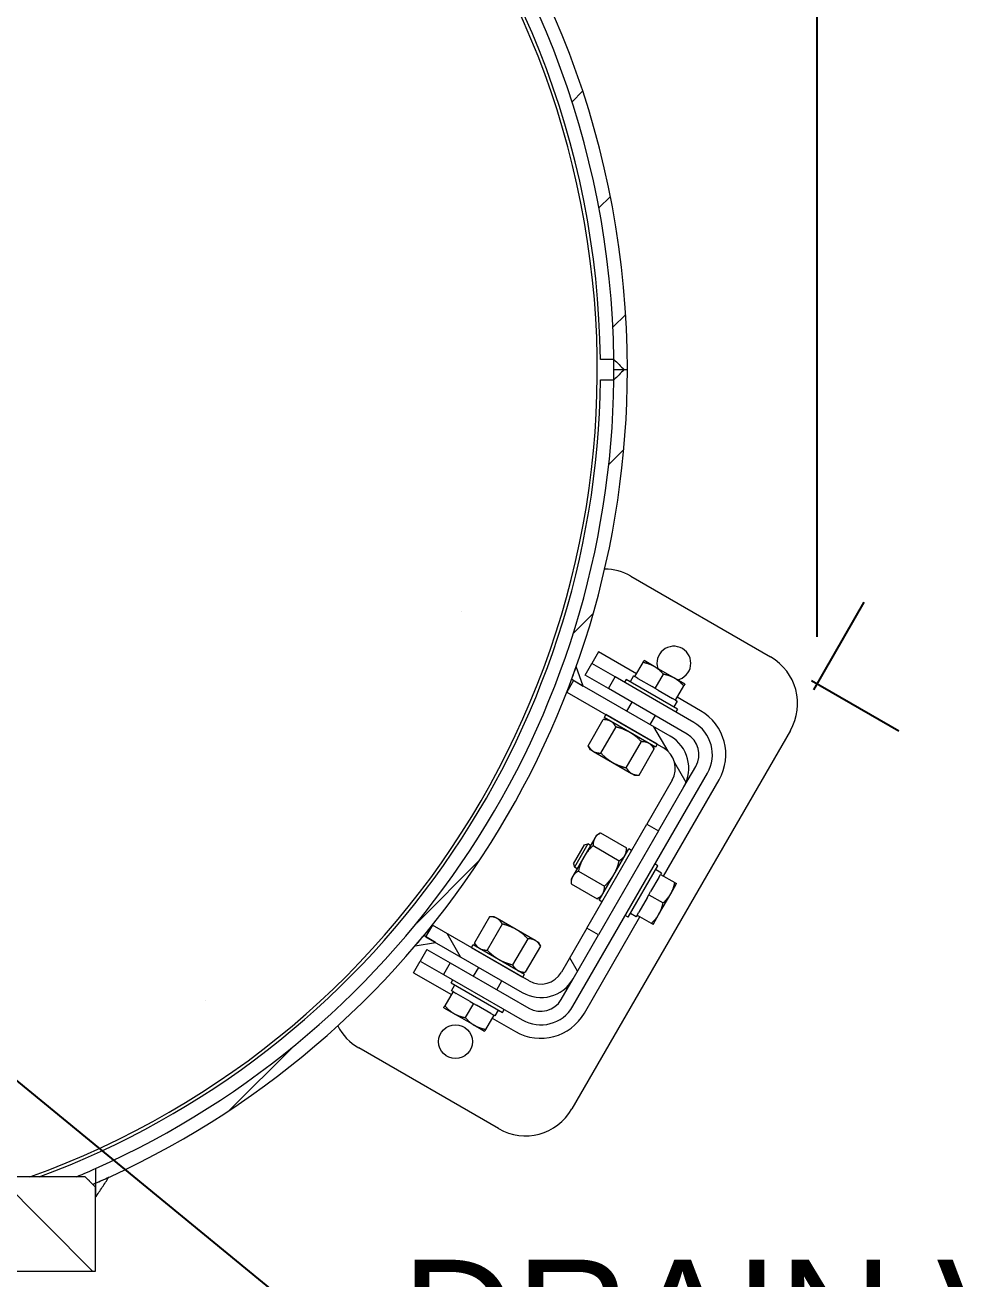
# Model space of a CAD drawing. Header units: inches. Extents: x 17 to 469, y 7 to 301.
# Drawn here: x 224.18 to 241.56, y 190.2 to 213.5 of the extents above; entities that cross this region are included whole.
import ezdxf

# ---------------------------------------------------------------- set-up
doc = ezdxf.new("R2010")
doc.units = ezdxf.units.IN
doc.header["$LTSCALE"] = 14
doc.header["$MEASUREMENT"] = 0
for name, color, linetype, lineweight in [('Dimension (ANSI)', 7, 'Continuous', 25), ('Hatch', 7, 'Continuous', 18), ('Symbol', 7, 'Continuous', 25), ('Visible', 7, 'Continuous', 18)]:
    doc.layers.add(name, color=color, linetype=linetype, lineweight=lineweight)
doc.styles.add('MEMCOR Medium', font='arial.ttf')
doc.styles.add('Standard D-E', font='arial.ttf')
doc.dimstyles.new('Default (ANSI)', dxfattribs={"dimscale": 14, "dimtxt": 0.15, "dimasz": 0.098425, "dimexe": 0.125, "dimexo": 0.0625, "dimgap": 0.031496, "dimtad": 0, "dimtih": 1, "dimtoh": 1, "dimdec": 4, "dimrnd": 1e-08, "dimzin": 3, "dimdsep": 46, "dimlunit": 5, "dimtxsty": 'MEMCOR Medium', "dimcen": 0.09, "dimdle": 0.393701, "dimclrd": 256, "dimclre": 256, "dimclrt": 256, "dimadec": 0, "dimazin": 1, "dimtfac": 0.8, "dimtofl": 0, "dimtmove": 0, "dimatfit": 3, "dimfxl": 1, "dimfrac": 1, "dimtolj": 1, "dimtzin": 4, "dimlwd": -1, "dimlwe": -1, "dimarcsym": 0})
doc.dimstyles.new('Default D-E$7', dxfattribs={"dimscale": 14, "dimtxt": 0.15, "dimasz": 0.098425, "dimexe": 0.125, "dimexo": 0.0625, "dimgap": 0.031496, "dimtad": 0, "dimtih": 1, "dimtoh": 1, "dimrnd": 1e-08, "dimzin": 4, "dimdsep": 46, "dimtxsty": 'Standard D-E', "dimcen": 0.09, "dimdle": 0.393701, "dimclrd": 256, "dimclre": 256, "dimclrt": 256, "dimadec": 0, "dimazin": 1, "dimtfac": 1, "dimtofl": 0, "dimtmove": 0, "dimatfit": 3, "dimfxl": 1, "dimtolj": 1, "dimtzin": 4, "dimlwd": -1, "dimlwe": -1, "dimarcsym": 0})

# ---------------------------------------------------------------- blocks, each defined once
blk = doc.blocks.new('*D30')
at = {"layer": 'Defpoints', "color": 0, "transparency": 16777216}
for p in [(238.908, 241.426), (198.746, 201.433), (238.908, 201.257)]:
    blk.add_point(p, dxfattribs=at)
at = {"layer": 'Dimension (ANSI)', "transparency": 16777216}
for p, q in [((198.746, 202.308), (198.746, 243.176)), ((238.908, 202.132), (238.908, 243.176)), ((200.124, 241.426), (210.428, 241.426)), ((237.53, 241.426), (227.226, 241.426))]:
    blk.add_line(p, q, dxfattribs=at)
for points in [[(200.124, 241.656), (200.124, 241.196), (198.746, 241.426)], [(237.53, 241.656), (237.53, 241.196), (238.908, 241.426)]]:
    blk.add_solid(points, dxfattribs=at)
at = {"layer": 'Dimension (ANSI)', "transparency": 16777216, "char_height": 2.1, "attachment_point": 5, "style": 'MEMCOR Medium'}
for s, insert in [('\\A1; 40{\\H0.8x;\\S3#16;} in', (218.827, 243.601)), ('\\A1;[1020.1 mm]', (218.827, 239.639))]:
    blk.add_mtext(s, dxfattribs=dict(at, insert=insert))

msp = doc.modelspace()

# ---------------------------------------------------------------- hatches: boundary and pattern name
at = {"layer": 'Hatch'}
h = msp.add_hatch(dxfattribs=at)
h.set_pattern_fill('ANSI31', color=256, scale=14, style=0)
edge = h.paths.add_edge_path()
edge.add_spline(control_points=[(235.12731, 207.28591), (235.15939, 207.25481), (235.19133, 207.22357), (235.25503, 207.16072), (235.2868, 207.12912), (235.31842, 207.09737)], knot_values=[-0.6818968, -0.6818968, -0.6818968, -0.6818968, -0.34144291, -0.34144291, 0, 0, 0, 0], degree=3, periodic=0)
edge.add_line((235.31842, 207.09737), (235.37842, 207.09738))
edge.add_ellipse((218.8781, 207.09594), major_axis=(-0.00144, 16.50032), ratio=1, start_angle=270, end_angle=349.533007)
edge.add_ellipse((218.8781, 207.09594), major_axis=(-16.22601, 2.99618), ratio=1, start_angle=270, end_angle=270.86811)
edge.add_ellipse((218.8781, 207.09594), major_axis=(-16.26954, 2.75), ratio=1, start_angle=270, end_angle=289.187766)
edge.add_ellipse((218.8781, 207.09594), major_axis=(-16.26954, -2.75), ratio=1, start_angle=270, end_angle=270.86811)
edge.add_ellipse((218.8781, 207.09594), major_axis=(-16.22601, -2.99618), ratio=1, start_angle=270, end_angle=369.076015)
edge.add_ellipse((218.8781, 207.09594), major_axis=(-15.55022, -5.51823), ratio=1, start_angle=0, end_angle=0.86811)
edge.add_ellipse((218.8781, 207.09594), major_axis=(5.7532, -15.46483), ratio=1, start_angle=270, end_angle=289.187766)
edge.add_ellipse((218.8781, 207.09594), major_axis=(-12.71483, -10.51634), ratio=1, start_angle=0, end_angle=0.86811)
edge.add_ellipse((218.8781, 207.09594), major_axis=(10.70777, -12.55404), ratio=1, start_angle=270, end_angle=294.96984)
edge.add_ellipse((218.8781, 207.09594), major_axis=(15.0065, -6.86043), ratio=1, start_angle=270, end_angle=270.932177)
edge.add_line((212.26272, 191.97981), (212.26272, 192.25311))
edge.add_ellipse((218.8781, 207.09594), major_axis=(-14.84283, 6.61538), ratio=1, start_angle=204.692155, end_angle=450, ccw=False)
h = msp.add_hatch(dxfattribs=at)
h.set_pattern_fill('ANSI31', color=256, scale=14, style=0)
edge = h.paths.add_edge_path()
edge.add_spline(control_points=[(235.31842, 207.0945), (235.2868, 207.06276), (235.25503, 207.03115), (235.19133, 206.9683), (235.15939, 206.93706), (235.12731, 206.90596)], knot_values=[-0.68189673, -0.68189673, -0.68189673, -0.68189673, -0.34045385, -0.34045385, 0, 0, 0, 0], degree=3, periodic=0)
edge.add_ellipse((218.8781, 207.09594), major_axis=(-0.18997, -16.2492), ratio=1, start_angle=24.692155, end_angle=90, ccw=False)
edge.add_line((225.49349, 192.25311), (225.49349, 191.97981))
edge.add_ellipse((218.8781, 207.09594), major_axis=(15.11612, 6.61538), ratio=1, start_angle=270, end_angle=270.932177)
edge.add_ellipse((218.8781, 207.09594), major_axis=(15.0065, 6.86043), ratio=1, start_angle=270, end_angle=294.96984)
edge.add_ellipse((218.8781, 207.09594), major_axis=(10.70777, 12.55404), ratio=1, start_angle=270, end_angle=270.86811)
edge.add_ellipse((218.8781, 207.09594), major_axis=(10.51634, 12.71483), ratio=1, start_angle=270, end_angle=289.187766)
edge.add_ellipse((218.8781, 207.09594), major_axis=(15.46483, -5.7532), ratio=1, start_angle=0, end_angle=0.86811)
edge.add_ellipse((218.8781, 207.09594), major_axis=(5.51823, 15.55022), ratio=1, start_angle=270, end_angle=289.533007)
edge.add_line((235.37842, 207.0945), (235.31842, 207.0945))
h = msp.add_hatch(dxfattribs=at)
h.set_pattern_fill('ANSI31', color=256, scale=14, angle=15, style=0)
edge = h.paths.add_edge_path()
edge.add_line((234.34294, 201.34274), (234.37783, 201.32259))
edge.add_line((234.37783, 201.32259), (234.55944, 201.21774))
edge.add_line((234.55944, 201.21774), (234.42833, 201.5777))
edge.add_ellipse((218.8781, 207.09594), major_axis=(-5.51823, -15.55022), ratio=1, start_angle=89.13189, end_angle=90, ccw=False)
h = msp.add_hatch(dxfattribs=at)
h.set_pattern_fill('ANSI31', color=256, scale=14, angle=75.0002, style=0)
edge = h.paths.add_edge_path()
edge.add_line((235.95652, 198.52484), (236.42831, 199.342))
edge.add_ellipse((235.83075, 199.687), major_axis=(0.345, 0.59756), ratio=1, start_angle=270, end_angle=360)
edge.add_line((236.17575, 200.28456), (234.55944, 201.21774))
edge.add_line((234.55944, 201.21774), (234.37783, 201.32259))
edge.add_line((234.37783, 201.32259), (234.25283, 201.10609))
edge.add_line((234.25283, 201.10609), (236.05075, 200.06806))
edge.add_ellipse((235.83075, 199.687), major_axis=(0.22, 0.38105), ratio=1, start_angle=270, end_angle=360, ccw=False)
edge.add_line((236.2118, 199.467), (235.74001, 198.64984))
edge.add_line((235.74001, 198.64984), (235.95652, 198.52484))
h = msp.add_hatch(dxfattribs=at)
h.set_pattern_fill('ANSI31', color=256, scale=14, angle=75.0002, style=0)
edge = h.paths.add_edge_path()
edge.add_line((231.75283, 196.77596), (231.62783, 196.55945))
edge.add_line((231.62783, 196.55945), (231.80944, 196.4546))
edge.add_line((231.80944, 196.4546), (233.42575, 195.52142))
edge.add_ellipse((233.77075, 196.11898), major_axis=(0.59756, -0.345), ratio=1, start_angle=270, end_angle=360)
edge.add_line((234.36831, 195.77398), (234.8401, 196.59114))
edge.add_line((234.8401, 196.59114), (234.62359, 196.71614))
edge.add_line((234.62359, 196.71614), (234.1518, 195.89898))
edge.add_ellipse((233.77075, 196.11898), major_axis=(-0.22, -0.38105), ratio=1, start_angle=0, end_angle=90, ccw=False)
edge.add_line((233.55075, 195.73793), (231.75283, 196.77596))
h = msp.add_hatch(dxfattribs=at)
h.set_pattern_fill('ANSI31', color=256, scale=14, angle=15, style=0)
edge = h.paths.add_edge_path()
edge.add_line((231.43215, 196.38816), (231.80944, 196.4546))
edge.add_line((231.80944, 196.4546), (231.62783, 196.55945))
edge.add_line((231.62783, 196.55945), (231.59294, 196.5796))
edge.add_ellipse((218.8781, 207.09594), major_axis=(-10.51634, -12.71483), ratio=1, start_angle=89.13189, end_angle=90, ccw=False)
h = msp.add_hatch(dxfattribs=at)
h.set_pattern_fill('ANSI31', color=256, scale=14, angle=90.0002, style=0)
edge = h.paths.add_edge_path()
edge.add_spline(control_points=[(225.49349, 191.90594), (225.39511, 192.00235), (225.2995, 192.09594)], knot_values=[0, 0, 0, 0.68968831, 0.68968831, 0.68968831], weights=[1, 1.00010622, 1], degree=2, periodic=0)
edge.add_line((225.2995, 192.09594), (222.97932, 192.09594))
edge.add_spline(control_points=[(222.97932, 192.09594), (222.87687, 191.99856), (222.77892, 191.90594)], knot_values=[0, 0, 0, 0.70142529, 0.70142529, 0.70142529], weights=[1, 1.00028201, 1], degree=2, periodic=0)
edge.add_line((222.77892, 191.90594), (222.77892, 190.53594))
edge.add_spline(control_points=[(222.77892, 190.53594), (222.87687, 190.44332), (222.97932, 190.34594)], knot_values=[0, 0, 0, 0.70142529, 0.70142529, 0.70142529], weights=[1, 1.00028201, 1], degree=2, periodic=0)
edge.add_line((222.97932, 190.34594), (225.49349, 190.34594))
edge.add_line((225.49349, 190.34594), (225.49349, 191.71738))
edge.add_line((225.49349, 191.71738), (225.49349, 191.90594))
h = msp.add_hatch(dxfattribs=at)
h.set_pattern_fill('ANSI31', color=256, scale=14, angle=15, style=0)
edge = h.paths.add_edge_path()
edge.add_line((225.49349, 191.97981), (225.49349, 191.90594))
edge.add_line((225.49349, 191.90594), (225.49349, 191.71738))
edge.add_spline(control_points=[(225.49349, 191.71738), (225.53437, 191.77936), (225.57519, 191.84131), (225.65689, 191.96536), (225.69771, 192.02738), (225.73853, 192.08944)], knot_values=[-1.13181655, -1.13181655, -1.13181655, -1.13181655, -0.56604565, -0.56604565, 0, 0, 0, 0], degree=3, periodic=0)
edge.add_ellipse((218.8781, 207.09594), major_axis=(-15.0065, -6.86043), ratio=1, start_angle=89.067823, end_angle=90, ccw=False)

# ---------------------------------------------------------------- linework, layer by layer
at = {"layer": 'Dimension (ANSI)'}
for p, q in [((238.84552, 201.14875), (239.78302, 202.77254)), ((238.79977, 201.3195), (240.42357, 200.382))]:
    msp.add_line(p, q, dxfattribs=at)
at = {"layer": 'Visible'}
for p, q in [((235.12731, 207.28591), (234.87733, 207.28299)), ((234.87733, 206.90888), (235.12731, 206.90596)), ((235.1281, 207.09735), (235.31842, 207.09737)), ((235.31842, 207.0945), (235.1281, 207.09452)), ((235.31842, 207.09737), (235.37842, 207.09738)), ((235.37842, 207.0945), (235.31842, 207.0945)), ((235.44392, 203.257), (238.042, 201.757)), ((234.84437, 201.85195), (234.71937, 201.63544)), ((235.54801, 201.4457), (234.84437, 201.85195)), ((234.55944, 201.21774), (234.42833, 201.5777)), ((234.59437, 201.41894), (234.71937, 201.63544)), ((235.15238, 201.38544), (234.71937, 201.63544)), ((235.51701, 201.392), (235.66934, 201.65586)), ((235.87833, 201.58032), (235.68888, 201.6897)), ((236.25721, 201.36157), (235.87833, 201.58032)), ((234.37783, 201.32259), (234.25283, 201.10609)), ((234.34294, 201.34274), (234.55944, 201.21774)), ((236.17575, 200.28456), (234.37783, 201.32259)), ((235.02738, 201.16894), (234.59437, 201.41894)), ((235.02738, 201.16894), (235.15238, 201.38544)), ((236.61311, 200.54209), (235.15238, 201.38544)), ((235.35606, 201.34059), (235.32456, 201.28603)), ((236.31073, 200.78941), (235.35606, 201.34059)), ((235.49194, 201.40647), (235.42944, 201.29822)), ((235.49194, 201.40647), (235.51701, 201.392)), ((235.5749, 201.35858), (235.51701, 201.392)), ((235.5749, 201.35858), (235.838, 201.20667)), ((235.89589, 201.17325), (236.04823, 201.43711)), ((236.44665, 201.2522), (236.25721, 201.36157)), ((234.25283, 201.10609), (236.05075, 200.06806)), ((236.48811, 200.32558), (235.02738, 201.16894)), ((235.89589, 201.17325), (235.838, 201.20667)), ((235.95379, 201.13983), (235.89589, 201.17325)), ((235.95379, 201.13983), (236.21689, 200.98792)), ((236.27478, 200.9545), (236.42712, 201.21836)), ((235.46039, 200.91894), (235.36454, 200.75292)), ((236.27478, 200.9545), (236.21689, 200.98792)), ((236.3041, 200.93757), (236.2416, 200.82932)), ((236.27478, 200.9545), (236.3041, 200.93757)), ((236.73811, 200.7586), (236.30578, 201.0082)), ((234.97856, 200.68675), (234.94706, 200.63219)), ((235.90174, 200.08101), (234.94706, 200.63219)), ((235.93323, 200.13556), (234.97856, 200.68675)), ((235.8934, 200.66894), (235.79755, 200.50292)), ((236.31073, 200.78941), (236.27923, 200.73485)), ((238.40802, 200.39098), (234.34802, 193.35885)), ((234.65022, 200.10674), (234.93086, 200.59282)), ((234.88644, 199.97036), (235.16708, 200.45644)), ((235.01526, 200.59282), (234.93086, 200.59282)), ((235.23954, 200.53641), (235.23939, 200.53615)), ((235.35889, 199.6976), (235.63952, 200.18368)), ((235.67255, 200.28641), (235.6724, 200.28615)), ((234.69242, 200.03366), (234.65022, 200.10674)), ((234.69242, 200.03366), (234.74724, 200.00201)), ((234.74724, 200.00201), (235.10157, 199.79744)), ((235.59511, 199.56122), (235.87574, 200.04729)), ((235.83355, 200.12038), (235.87574, 200.04729)), ((235.93323, 200.13556), (235.90174, 200.08101)), ((235.10157, 199.79744), (235.4559, 199.59286)), ((236.42831, 199.342), (236.64916, 199.72453)), ((234.36396, 195.26645), (236.86567, 199.59953)), ((235.4559, 199.59286), (235.51071, 199.56122)), ((235.51071, 199.56122), (235.59511, 199.56122)), ((236.2118, 199.467), (235.74001, 198.64984)), ((236.05007, 197.68688), (237.08217, 199.47453)), ((235.95652, 198.52484), (236.42831, 199.342)), ((234.62359, 196.71614), (235.74001, 198.64984)), ((235.95652, 198.52484), (234.8401, 196.59114)), ((235.74001, 198.64984), (235.95652, 198.52484)), ((234.64325, 198.2826), (234.39325, 197.84959)), ((234.77265, 198.39165), (234.56808, 198.03732)), ((234.58068, 198.26584), (234.64325, 198.2826)), ((234.69308, 198.25383), (234.64325, 198.2826)), ((234.8043, 198.44647), (234.77265, 198.39165)), ((234.8043, 198.44647), (234.87739, 198.48867)), ((234.87739, 198.48867), (235.36347, 198.20803)), ((234.37648, 197.91215), (234.58068, 198.26584)), ((234.74101, 198.25245), (235.22709, 197.97181)), ((234.85166, 197.23715), (235.40284, 198.19183)), ((235.36347, 198.12363), (235.36347, 198.20803)), ((235.45739, 198.16033), (235.40284, 198.19183)), ((234.56808, 198.03732), (234.36351, 197.68299)), ((234.37648, 197.91215), (234.39325, 197.84959)), ((234.44308, 197.82082), (234.39325, 197.84959)), ((235.39378, 196.92416), (235.94496, 197.87883)), ((235.94496, 197.87883), (235.8904, 197.91033)), ((234.36351, 197.68299), (234.33186, 197.62818)), ((234.33186, 197.62818), (234.33186, 197.54378)), ((234.46824, 197.78), (234.95432, 197.49937)), ((235.96295, 197.65999), (235.81104, 197.39689)), ((236.01084, 197.74295), (235.90259, 197.80545)), ((235.96295, 197.65999), (235.99637, 197.71788)), ((236.01084, 197.74295), (235.99637, 197.71788)), ((235.99637, 197.71788), (236.26022, 197.56555)), ((234.33186, 197.54378), (234.81794, 197.26315)), ((235.77762, 197.339), (235.81104, 197.39689)), ((235.96594, 196.97768), (236.18469, 197.35656)), ((236.18469, 197.35656), (236.29407, 197.54601)), ((234.89103, 197.30534), (234.81794, 197.26315)), ((234.90621, 197.20566), (234.85166, 197.23715)), ((235.7442, 197.2811), (235.59229, 197.018)), ((235.7442, 197.2811), (235.77762, 197.339)), ((235.77762, 197.339), (236.04147, 197.18666)), ((232.81698, 196.93148), (232.53634, 196.4454)), ((232.90138, 196.93148), (232.81698, 196.93148)), ((232.95619, 196.89983), (232.90138, 196.93148)), ((233.31052, 196.69526), (232.95619, 196.89983)), ((234.58047, 195.14145), (235.61257, 196.92911)), ((235.39378, 196.92416), (235.33922, 196.95566)), ((235.54194, 196.93079), (235.43369, 196.99329)), ((235.55887, 196.96011), (235.54194, 196.93079)), ((235.55887, 196.96011), (235.59229, 197.018)), ((235.55887, 196.96011), (235.82272, 196.80777)), ((235.85657, 196.78824), (235.96594, 196.97768)), ((231.75283, 196.77596), (231.62783, 196.55945)), ((233.55075, 195.73793), (231.75283, 196.77596)), ((233.0532, 196.79509), (232.77256, 196.30901)), ((233.66485, 196.49068), (233.31052, 196.69526)), ((234.62359, 196.71614), (234.1518, 195.89898)), ((234.8401, 196.59114), (234.62359, 196.71614)), ((231.43215, 196.38816), (231.80944, 196.4546)), ((231.80944, 196.4546), (231.59294, 196.5796)), ((231.62783, 196.55945), (233.42575, 195.52142)), ((232.47885, 196.35713), (232.51035, 196.41168)), ((232.51035, 196.41168), (233.46502, 195.8605)), ((232.57854, 196.37231), (232.53634, 196.4454)), ((233.52564, 196.52233), (233.24501, 196.03625)), ((233.71967, 196.45903), (233.66485, 196.49068)), ((233.71967, 196.45903), (233.76186, 196.38595)), ((234.36831, 195.77398), (234.8401, 196.59114)), ((231.65266, 196.32375), (231.52766, 196.10725)), ((231.65266, 196.32375), (232.08567, 196.07375)), ((232.47885, 196.35713), (233.43353, 195.80595)), ((232.73954, 196.20628), (232.73968, 196.20654)), ((233.76186, 196.38595), (233.48123, 195.89987)), ((231.40266, 195.89074), (231.52766, 196.10725)), ((231.52766, 196.10725), (231.96067, 195.85725)), ((232.08567, 196.07375), (231.96067, 195.85725)), ((232.08567, 196.07375), (233.5464, 195.2304)), ((232.51868, 195.82375), (232.61454, 195.98978)), ((233.17255, 195.95628), (233.1727, 195.95654)), ((231.40266, 195.89074), (232.1063, 195.48449)), ((231.96067, 195.85725), (233.4214, 195.01389)), ((232.10136, 195.70328), (232.13285, 195.75784)), ((232.9517, 195.57375), (233.04755, 195.73978)), ((233.39683, 195.89987), (233.48123, 195.89987)), ((233.43353, 195.80595), (233.46502, 195.8605)), ((234.14745, 195.39145), (234.36831, 195.77398)), ((232.13731, 195.53819), (231.98497, 195.27434)), ((232.10136, 195.70328), (233.05603, 195.1521)), ((232.10799, 195.55512), (232.17049, 195.66337)), ((232.13731, 195.53819), (232.10799, 195.55512)), ((232.13731, 195.53819), (232.1952, 195.50477)), ((232.4583, 195.35286), (232.1952, 195.50477)), ((232.51619, 195.31944), (232.36386, 195.05559)), ((232.4583, 195.35286), (232.51619, 195.31944)), ((232.51619, 195.31944), (232.57409, 195.28602)), ((232.83719, 195.13411), (232.57409, 195.28602)), ((231.96543, 195.24049), (232.15488, 195.13112)), ((232.15488, 195.13112), (232.53376, 194.91237)), ((232.89508, 195.10069), (232.74274, 194.83684)), ((232.83719, 195.13411), (232.89508, 195.10069)), ((232.86408, 195.04699), (233.2964, 194.79739)), ((232.92015, 195.08622), (232.89508, 195.10069)), ((232.92015, 195.08622), (232.98265, 195.19447)), ((233.05603, 195.1521), (233.08753, 195.20666)), ((232.53376, 194.91237), (232.72321, 194.80299)), ((232.982, 192.99282), (230.38392, 194.49282)), ((225.49349, 192.25311), (225.49349, 191.97981)), ((225.2995, 192.09594), (222.97932, 192.09594)), ((225.49349, 191.97981), (225.49349, 191.71738)), ((225.49349, 190.34594), (225.49349, 191.90594)), ((222.97932, 190.34594), (225.49349, 190.34594))]:
    msp.add_line(p, q, dxfattribs=at)
msp.add_circle((232.18296, 194.60885), 0.315, dxfattribs=at)
for centre, radius, start, end in [((218.8781, 207.09594), 16.50032, 0.005, 246.36401), ((218.8781, 207.09594), 16.25032, 0.669834, 245.977679), ((218.8781, 207.09594), 16.00032, 0.669834, 249.632823), ((218.8781, 207.09594), 15.94, 289.774936, 250.225064), ((218.8781, 207.09594), 16.25, 359.330166, 0.669834), ((218.8781, 207.09594), 16.00032, 290.367177, 359.330166), ((218.8781, 207.09594), 16.50032, 293.63599, 359.995), ((218.8781, 207.09594), 16.25032, 294.022321, 359.330166), ((234.94392, 202.39098), 1, 60, 89.246895), ((236.24296, 201.64098), 0.315, 281.794475, 198.205525), ((218.8781, 207.09594), 16.50032, 339.593883, 340.461993), ((237.542, 200.89098), 1, 330, 60), ((236.26811, 199.94453), 0.94, 330, 60), ((236.26811, 199.94453), 0.69, 330, 60), ((235.83075, 199.687), 0.69, 330, 60), ((236.26811, 199.94453), 0.44, 330, 60), ((235.83075, 199.687), 0.44, 330, 60), ((218.8781, 207.09594), 16.50032, 319.538007, 320.406117), ((233.77075, 196.11898), 0.69, 240, 330), ((233.77075, 196.11898), 0.44, 240, 330), ((233.7664, 195.61145), 0.69, 240, 330), ((233.7664, 195.61145), 0.44, 240, 330), ((233.7664, 195.61145), 0.94, 240, 330), ((230.88392, 195.35885), 1, 207.178159, 240), ((233.482, 193.85885), 1, 240, 330), ((218.8781, 207.09594), 16.50032, 293.63599, 294.568167)]:
    msp.add_arc(centre, radius, start, end, dxfattribs=at)
for points, knots in [([(235.12731, 207.28591), (235.15939, 207.25481), (235.19133, 207.22357), (235.25503, 207.16072), (235.2868, 207.12912), (235.31842, 207.09737)], [-0.681896797, -0.681896797, -0.681896797, -0.681896797, -0.341442912, -0.341442912, 0, 0, 0, 0]), ([(235.31842, 207.0945), (235.2868, 207.06276), (235.25503, 207.03115), (235.19133, 206.9683), (235.15939, 206.93706), (235.12731, 206.90596)], [-0.681896728, -0.681896728, -0.681896728, -0.681896728, -0.34045385, -0.34045385, 0, 0, 0, 0]), ([(225.49349, 191.71738), (225.53437, 191.77936), (225.57519, 191.84131), (225.65689, 191.96536), (225.69771, 192.02738), (225.73853, 192.08944)], [-1.13181655, -1.13181655, -1.13181655, -1.13181655, -0.56604565, -0.56604565, 0, 0, 0, 0])]:
    msp.add_open_spline(points, degree=3, knots=knots, dxfattribs=at)
for points, weights in [([(235.66934, 201.65586), (235.68888, 201.6897), (235.68888, 201.6897)], [1.01001874936, 1.04314139574, 1]), ([(235.87833, 201.58032), (235.7904, 201.63108), (235.66934, 201.65586)], [1, 1.04314139574, 1.01001874936]), ([(236.04823, 201.43711), (235.96625, 201.52956), (235.87833, 201.58032)], [1.01001874936, 1.04314139574, 1]), ([(236.25721, 201.36157), (236.16929, 201.41233), (236.04823, 201.43711)], [1, 1.04314139574, 1.01001874936]), ([(236.42712, 201.21836), (236.34513, 201.31081), (236.25721, 201.36157)], [1.01001874936, 1.04314139574, 1]), ([(236.44665, 201.2522), (236.44665, 201.2522), (236.42712, 201.21836)], [1, 1.04314139574, 1.01001874936]), ([(235.07007, 200.56117), (235.01526, 200.59282), (234.93086, 200.59282)], [1, 1.0379548493, 1]), ([(235.16708, 200.45644), (235.12489, 200.52953), (235.07007, 200.56117)], [1, 1.0379548493, 1]), ([(235.4244, 200.3566), (235.31477, 200.4199), (235.16708, 200.45644)], [1, 1.0379548493, 1]), ([(235.63952, 200.18368), (235.53403, 200.29331), (235.4244, 200.3566)], [1, 1.0379548493, 1]), ([(235.77873, 200.15203), (235.72392, 200.18368), (235.63952, 200.18368)], [1, 1.0379548493, 1]), ([(235.87574, 200.04729), (235.83355, 200.12038), (235.77873, 200.15203)], [1, 1.0379548493, 1]), ([(234.65022, 200.10674), (234.69242, 200.03366), (234.74724, 200.00201)], [1, 1.0379548493, 1]), ([(234.74724, 200.00201), (234.80205, 199.97036), (234.88644, 199.97036)], [1, 1.0379548493, 1]), ([(234.88644, 199.97036), (234.99194, 199.86073), (235.10157, 199.79744)], [1, 1.0379548493, 1]), ([(235.10157, 199.79744), (235.2112, 199.73414), (235.35889, 199.6976)], [1, 1.0379548493, 1]), ([(235.35889, 199.6976), (235.40108, 199.62451), (235.4559, 199.59286)], [1, 1.0379548493, 1]), ([(235.4559, 199.59286), (235.51071, 199.56122), (235.59511, 199.56122)], [1, 1.0379548493, 1]), ([(234.77265, 198.39165), (234.74101, 198.33684), (234.74101, 198.25245)], [1, 1.0379548493, 1]), ([(234.87739, 198.48867), (234.8043, 198.44647), (234.77265, 198.39165)], [1, 1.0379548493, 1]), ([(234.74101, 198.25245), (234.63138, 198.14695), (234.56808, 198.03732)], [1, 1.0379548493, 1]), ([(235.22709, 197.97181), (235.30017, 198.014), (235.33182, 198.06882)], [1, 1.0379548493, 1]), ([(235.33182, 198.06882), (235.36347, 198.12363), (235.36347, 198.20803)], [1, 1.0379548493, 1]), ([(234.56808, 198.03732), (234.50479, 197.92769), (234.46824, 197.78)], [1, 1.0379548493, 1]), ([(235.12725, 197.71449), (235.19054, 197.82412), (235.22709, 197.97181)], [1, 1.0379548493, 1]), ([(234.36351, 197.68299), (234.33186, 197.62818), (234.33186, 197.54378)], [1, 1.0379548493, 1]), ([(234.46824, 197.78), (234.39516, 197.73781), (234.36351, 197.68299)], [1, 1.0379548493, 1]), ([(234.95432, 197.49937), (235.06395, 197.60486), (235.12725, 197.71449)], [1, 1.0379548493, 1]), ([(234.81794, 197.26315), (234.89103, 197.30534), (234.92267, 197.36016)], [1, 1.0379548493, 1]), ([(234.92267, 197.36016), (234.95432, 197.41497), (234.95432, 197.49937)], [1, 1.0379548493, 1]), ([(236.04147, 197.18666), (236.13393, 197.26864), (236.18469, 197.35656)], [1.01001874936, 1.04314139574, 1]), ([(236.18469, 197.35656), (236.23545, 197.44449), (236.26022, 197.56555)], [1, 1.04314139574, 1.01001874936]), ([(236.26022, 197.56555), (236.29407, 197.54601), (236.29407, 197.54601)], [1.01001874936, 1.04314139574, 1]), ([(235.96594, 196.97768), (236.0167, 197.0656), (236.04147, 197.18666)], [1, 1.04314139574, 1.01001874936]), ([(232.95619, 196.89983), (232.90138, 196.93148), (232.81698, 196.93148)], [1, 1.0379548493, 1]), ([(233.0532, 196.79509), (233.01101, 196.86818), (232.95619, 196.89983)], [1, 1.0379548493, 1]), ([(235.82272, 196.80777), (235.91518, 196.88976), (235.96594, 196.97768)], [1.01001874936, 1.04314139574, 1]), ([(233.31052, 196.69526), (233.20089, 196.75855), (233.0532, 196.79509)], [1, 1.0379548493, 1]), ([(233.52564, 196.52233), (233.42015, 196.63196), (233.31052, 196.69526)], [1, 1.0379548493, 1]), ([(235.85657, 196.78824), (235.85657, 196.78824), (235.82272, 196.80777)], [1, 1.04314139574, 1.01001874936]), ([(232.53634, 196.4454), (232.57854, 196.37231), (232.63336, 196.34066)], [1, 1.0379548493, 1]), ([(233.66485, 196.49068), (233.61004, 196.52233), (233.52564, 196.52233)], [1, 1.0379548493, 1]), ([(233.76186, 196.38595), (233.71967, 196.45903), (233.66485, 196.49068)], [1, 1.0379548493, 1]), ([(232.63336, 196.34066), (232.68817, 196.30901), (232.77256, 196.30901)], [1, 1.0379548493, 1]), ([(232.77256, 196.30901), (232.87806, 196.19938), (232.98769, 196.13609)], [1, 1.0379548493, 1]), ([(232.98769, 196.13609), (233.09732, 196.07279), (233.24501, 196.03625)], [1, 1.0379548493, 1]), ([(233.24501, 196.03625), (233.2872, 195.96316), (233.34202, 195.93152)], [1, 1.0379548493, 1]), ([(233.34202, 195.93152), (233.39683, 195.89987), (233.48123, 195.89987)], [1, 1.0379548493, 1]), ([(231.96543, 195.24049), (231.96543, 195.24049), (231.98497, 195.27434)], [1, 1.04314139574, 1.01001874936]), ([(231.98497, 195.27434), (232.06696, 195.18188), (232.15488, 195.13112)], [1.01001874936, 1.04314139574, 1]), ([(232.15488, 195.13112), (232.2428, 195.08036), (232.36386, 195.05559)], [1, 1.04314139574, 1.01001874936]), ([(232.36386, 195.05559), (232.44584, 194.96313), (232.53376, 194.91237)], [1.01001874936, 1.04314139574, 1]), ([(232.53376, 194.91237), (232.62168, 194.86161), (232.74274, 194.83684)], [1, 1.04314139574, 1.01001874936]), ([(232.74274, 194.83684), (232.72321, 194.80299), (232.72321, 194.80299)], [1.01001874936, 1.04314139574, 1]), ([(225.49349, 191.90594), (225.39511, 192.00235), (225.2995, 192.09594)], [1, 1.00010621977, 1])]:
    msp.add_rational_spline(points, weights, degree=2, dxfattribs=at)
for points in [[(225.12892, 192.09593), (225.28776, 192.16211), (225.41032, 192.21604), (225.49349, 192.25311)], [(225.49349, 191.97981), (225.47752, 191.97283), (225.4601, 191.96523), (225.44126, 191.95706)], [(225.44126, 191.95706), (225.4601, 191.96523), (225.47752, 191.97283), (225.49349, 191.97981)]]:
    msp.add_open_spline(points, degree=3, dxfattribs=at)

# ---------------------------------------------------------------- texts
at = {"layer": 'Symbol', "insert": (231.18439, 190.558), "char_height": 2.1000001, "width": 40.7627308, "attachment_point": 1, "line_spacing_factor": 0.944221, "style": 'Standard D-E'}
msp.add_mtext('\\fArial|b0|i0;DRAIN VALVE W/EXTENSION\\P\\fArial|b0|i0;RECOMMENDED MOUNTING\\P\\fArial|b0|i0;BELOW THE INLET\\P\\fArial|b0|i0;CONNECTION', dxfattribs=at)

# ---------------------------------------------------------------- dimensions: what is measured, and where the dimension line sits
at = {"layer": 'Dimension (ANSI)'}
dim = msp.add_linear_dim(base=(238.90802, 241.42597), p1=(198.74648, 201.43316), p2=(238.90802, 201.257), angle=180, text=' <> in\\X[1020.1 mm]', dimstyle='Default (ANSI)', override={"dimgap": 0.031496, "dimtih": 0, "dimtoh": 0, "dimdec": 4, "dimpost": '', "dimtol": 0, "dimlim": 0, "dimtp": 0, "dimtm": 0, "dimtdec": 2, "dimatfit": 1}, dxfattribs=at)
dim.commit()
dim.dimension.update_dxf_attribs({"geometry": '*D30', "text_midpoint": (218.82725, 241.42597), "dimtype": 160})

# ---------------------------------------------------------------- leaders
at = {"layer": 'Symbol', "annotation_type": 0, "has_hookline": 1, "hookline_direction": 0, "text_width": 40.28677}
msp.add_leader([(219.8781, 197.27794), (229.36549, 189.508), (230.74344, 189.508)], dimstyle='Default D-E$7', override={"dimtad": 0}, dxfattribs=at)

doc.saveas('drawing.dxf')
